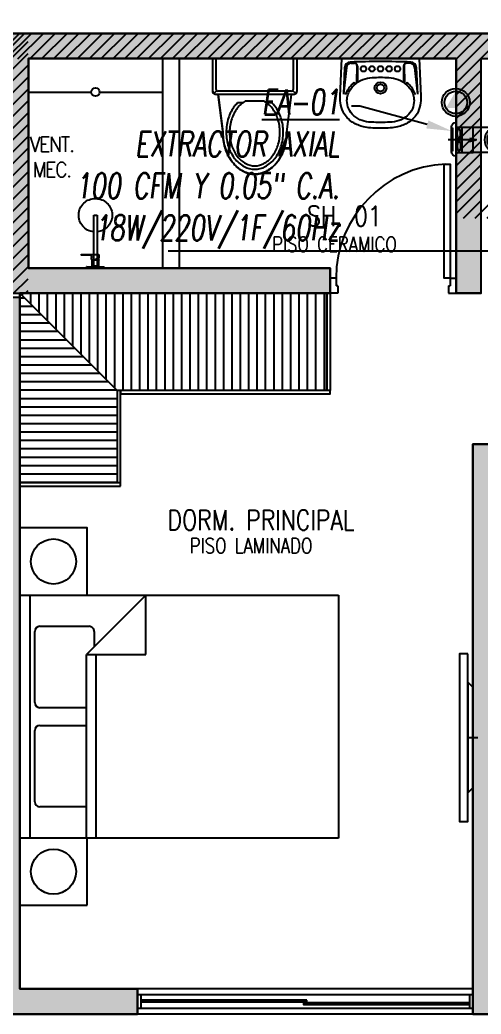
# Model space of a CAD drawing. Header units: millimetres. Extents: x -3 to 53, y -269 to 39.
# Drawn here: x 27.15 to 29.9, y -163.54 to -157.61 of the extents above; entities that cross this region are included whole.
import ezdxf
from ezdxf import colors
from ezdxf.entities.mleader import LeaderData, LeaderLine
from ezdxf.enums import TextEntityAlignment as Align
from ezdxf.math import Vec2, Vec3

# ---------------------------------------------------------------- set-up
doc = ezdxf.new("R2010")
doc.units = ezdxf.units.MM
doc.header["$LTSCALE"] = 15
doc.linetypes.add('CENTER', pattern=[2, 1.25, -0.25, 0.25, -0.25])
doc.linetypes.add('HIDDEN2', pattern=[0.1875, 0.125, -0.0625])
doc.layers.get('0').update_dxf_attribs({"color": 250})
for name, color, linetype in [('A-CORTE', 250, 'CENTER'), ('A-EST HATCH', 250, 'Continuous'), ('A-EST PLACAS', 250, 'Continuous'), ('A-EST VIGAS', 250, 'HIDDEN2'), ('A-LINEAS', 250, 'Continuous'), ('A-MOBILIARIO', 250, 'Continuous'), ('A-MURO BAJO', 251, 'Continuous'), ('A-PROYECCIONES', 250, 'HIDDEN2'), ('A-SANITARIOS', 250, 'Continuous'), ('A-TEXTO-ACABADO PISO', 250, 'Continuous'), ('A-TEXTO-AMBIENTE', 252, 'Continuous'), ('A-TEXTO-INDICACIONES', 250, 'Continuous'), ('DLP_MOBILIARIO FIJO', 250, 'Continuous'), ('L-06_EQ-FIN-CONT', 141, 'Continuous'), ('L3 Equipos y Ductos', 160, 'Continuous'), ('L4 Linea mediana', 191, 'Continuous'), ('L6 Linea fina', 141, 'Continuous'), ('MURO CF 120', 250, 'Continuous'), ('MURO CF 60', 250, 'Continuous')]:
    doc.layers.add(name, color=color, linetype=linetype)
doc.layers.add('A-MUROS', color=252, linetype='Continuous', lineweight=30)
doc.styles.add('JNV ING', font='romans.shx', dxfattribs={"width": 0.7, "oblique": 8, "height": 0.15})
doc.styles.add('ROMANS', font='romans.shx', dxfattribs={"width": 0.8})
pattern_1 = [(45, (359.999406, -111.216353), (-0.035355339, 0.035355339), [])]

# ---------------------------------------------------------------- blocks, each defined once
blk = doc.blocks.new('FUTURE 150')
at = {"layer": 'L3 Equipos y Ductos'}
for p, q in [((-0.1294, 0.1486), (-0.1294, -0.0006)), ((-0.104, -0.026), (-0.104, 0.174)), ((-0.104, 0.152), (0, 0.152)), ((0, 0.152), (0, 0.002)), ((-0.104, 0.002), (0, 0.002))]:
    blk.add_line(p, q, dxfattribs=at)
for centre, start, end in [((-0.104, 0.1486), 90, 180), ((-0.104, -0.0006), 180, 270)]:
    blk.add_arc(centre, 0.0254, start, end, dxfattribs=at)
at = {"layer": 'L4 Linea mediana'}
for p, q in [((-0.1294, 0.1448), (-0.1239, 0.1448)), ((-0.1239, 0.0052), (-0.1239, 0.1448)), ((-0.066, 0.152), (-0.066, 0.002)), ((-0.1294, 0.0052), (-0.1239, 0.0052))]:
    blk.add_line(p, q, dxfattribs=at)
at = {"layer": 'L6 Linea fina'}
for p, q in [((0.0199, 0.077), (-0.1499, 0.077)), ((-0.0231, 0.0872), (0.0199, 0.077)), ((-0.0231, 0.0668), (0.0199, 0.077))]:
    blk.add_line(p, q, dxfattribs=at)
for points in [[(-0.0857, 0.077), (-0.0921, 0.0934), (-0.0951, 0.1284), (-0.0911, 0.1379), (-0.0857, 0.1402)], [(-0.0857, 0.077), (-0.0794, 0.0934), (-0.0764, 0.1284), (-0.0804, 0.1379), (-0.0857, 0.1402)], [(-0.0857, 0.077), (-0.0921, 0.0606), (-0.0951, 0.0256), (-0.0911, 0.0161), (-0.0857, 0.0138)], [(-0.0857, 0.077), (-0.0794, 0.0606), (-0.0764, 0.0256), (-0.0804, 0.0161), (-0.0857, 0.0138)]]:
    blk.add_spline(points, degree=3, dxfattribs=at)
blk = doc.blocks.new('Trampa de humo')
at = {"layer": 'L3 Equipos y Ductos'}
blk.add_lwpolyline([(0.155, 0.15), (0.013, 0.15), (0.013, 0), (0.155, 0)], dxfattribs=at)
for radius in [0.075, 0.06]:
    blk.add_circle((0.155, 0.075), radius, dxfattribs=at)
blk = doc.blocks.new('FUTURE150 con trampa')
blk.add_blockref('Trampa de humo', (0.0927, 0.0279))
at = {"layer": 'L-06_EQ-FIN-CONT'}
blk.add_blockref('FUTURE 150', (0.1057, 0.0259), dxfattribs=at)
blk = doc.blocks.new('PTO ELECT')
at = {"layer": 'L4 Linea mediana', "ltscale": 1.5}
blk.add_circle((-0.6859, 0.0891), 0.0833, dxfattribs=at)
at = {"layer": 'L6 Linea fina', "ltscale": 1.5}
blk.add_circle((-0.6859, 0.0891), 0.0671, dxfattribs=at)
blk.add_solid([(-0.6278, 0.0555), (-0.744, 0.0555), (-0.6278, 0.0555), (-0.6859, 0.1562)], dxfattribs=at)
blk = doc.blocks.new('EST.P11')
at = {"layer": 'A-EST HATCH'}
h = blk.add_hatch(color=256, dxfattribs=at)
h.dxf.hatch_style = 1
h.paths.add_polyline_path([(27.6, 4.725), (37, 4.725), (37, 4.875), (33.45, 4.875), (33.45, 6.275), (33.25, 6.275), (33.25, 4.875), (30.35, 4.875), (30.35, 6.275), (30.2, 6.275), (30.2, 4.875), (27.8, 4.875), (27.8, 6.125), (29.45, 6.125), (29.45, 6.275), (27.175, 6.275), (27.175, 6.125), (27.6, 6.125)])
h.paths.add_polyline_path([(29, 1.975), (29, 2.125), (27.2, 2.125), (27.2, 3.375), (29.75, 3.375), (29.75, 1.975), (29.9, 1.975), (29.9, 3.375), (33.25, 3.375), (33.25, 1.975), (33.45, 1.975), (33.45, 3.375), (37, 3.375), (37, 3.525), (27, 3.525), (27, 1.975)])
h = blk.add_hatch(color=256, dxfattribs=at)
h.dxf.hatch_style = 1
h.paths.add_polyline_path([(27, 1.95), (27, -1.775), (23.35, -1.775), (23.35, 0.875), (25.7, 0.875), (25.7, 1.425), (26, 1.425), (26, 1.575), (25.55, 1.575), (25.55, 1.025), (23.35, 1.025), (23.35, 3.525), (23.2, 3.525), (23.2, -1.925), (27, -1.925), (27, -2.325), (27.85, -2.325), (27.85, -2.175), (27.15, -2.175), (27.15, 1.95)])
h.paths.add_polyline_path([(26, 3.525), (24.15, 3.525), (24.15, 3.375), (26, 3.375)], flags=17)
h = blk.add_hatch(color=256, dxfattribs=at)
h.dxf.hatch_style = 1
h.paths.add_polyline_path([(31.6, 0.925), (30, 0.925), (30, -2.175), (31.2, -2.175), (31.2, -2.325), (29.85, -2.325), (29.85, 1.075), (31.6, 1.075)])
h.paths.add_polyline_path([(32.4, -2.325), (32.55, -2.325), (32.55, 1.075), (32.4, 1.075)])
h.paths.add_polyline_path([(34.95, -2.175), (34.95, 0.925), (33.35, 0.925), (33.35, 1.075), (35.1, 1.075), (35.1, -2.325), (33.75, -2.325), (33.75, -2.175)])
at = {"layer": 'A-EST PLACAS'}
for points in [[(27, 1.95), (27, -1.775), (23.35, -1.775), (23.35, 0.875), (25.7, 0.875), (25.7, 1.425), (26, 1.425), (26, 1.575), (25.55, 1.575), (25.55, 1.025), (23.35, 1.025), (23.35, 3.525), (23.2, 3.525), (23.2, -1.925), (27, -1.925), (27, -2.325), (27.85, -2.325), (27.85, -2.175), (27.15, -2.175), (27.15, 1.95)], [(29, 1.975), (29, 2.125), (27.2, 2.125), (27.2, 3.375), (29.75, 3.375), (29.75, 1.975), (29.9, 1.975), (29.9, 3.375), (33.25, 3.375), (33.25, 1.975), (33.45, 1.975), (33.45, 3.375), (37, 3.375), (37, 3.525), (27, 3.525), (27, 1.975)], [(31.6, 0.925), (30, 0.925), (30, -2.175), (31.2, -2.175), (31.2, -2.325), (29.85, -2.325), (29.85, 1.075), (31.6, 1.075)]]:
    blk.add_lwpolyline(points, close=True, dxfattribs=at)
at = {"layer": 'A-EST VIGAS'}
blk.add_line((29.85, -2.325), (27.85, -2.325), dxfattribs=at)
blk = doc.blocks.new('ducha marsano')
at = {"linetype": 'HIDDEN2', "ltscale": 0.5, "extrusion": (-4.9425e-10, -7.91123e-10, -1)}
for p, q in [((-0.01, 0), (0.01, 0)), ((0.01, 0), (0.01, -0.3155)), ((-0.0155, -0.058), (-0.0157, -0.058)), ((-0.01, -0.3155), (-0.01, 0)), ((0.0225, -0.0515), (-0.0001, -0.0515)), ((0.0225, -0.0515), (0.0225, -0.0627)), ((-0.0205, -0.08), (-0.0205, -0.0601)), ((0.021, -0.0815), (-0.019, -0.0815)), ((0.025, -0.0815), (0.021, -0.0815)), ((0.0225, -0.0682), (0.0225, -0.077)), ((0.0225, -0.077), (0.025, -0.077)), ((0.025, -0.077), (0.0771, -0.077)), ((0.0771, -0.0815), (0.025, -0.0815)), ((0.0771, -0.077), (0.0816, -0.077)), ((0.0816, -0.0815), (0.0771, -0.0815)), ((0.0816, -0.077), (0.082, -0.077)), ((0.082, -0.0815), (0.0816, -0.0815)), ((0.082, -0.077), (0.084, -0.077)), ((0.084, -0.0815), (0.082, -0.0815)), ((0.0855, -0.0785), (0.0855, -0.08)), ((0.01, -0.3155), (-0.01, -0.3155))]:
    blk.add_line(p, q, dxfattribs=at)
for centre, radius, start, end in [((-0.0004, -0.0462), 0.02, 323.95812, 354.92979), ((0.0004, -0.0462), 0.02, 185.07021, 195.2705), ((0.019, -0.08), 0.0015, 270, 360), ((-0.084, -0.0785), 0.0015, 90, 180), ((-0.084, -0.08), 0.0015, 180, 270), ((0, -0.3155), 0.1, 95.73917, 84.26083)]:
    blk.add_arc(centre, radius, start, end, dxfattribs=at)
at = {"linetype": 'HIDDEN2', "ltscale": 0.5, "extrusion": (-4.94252e-10, -7.91124e-10, -1)}
blk.add_ellipse((0, -0.0515), major_axis=(-0.0225, -0.0095), ratio=0.001448, start_param=0.425436, end_param=1.567366, dxfattribs=at)
at = {"linetype": 'HIDDEN2', "ltscale": 0.5}
for points, degree in [([(-0.0305, 0), (0, 0), (0.0305, 0)], 2), ([(0.0305, 0), (0.0415, 0), (0.0525, 0)], 2), ([(0.0525, 0), (0.0525, -0.0038), (0.0525, -0.0075)], 2), ([(-0.0525, 0), (-0.0525, -0.0038), (-0.0525, -0.0075)], 2), ([(-0.0525, 0), (-0.0415, 0), (-0.0305, 0)], 2), ([(-0.0525, -0.0075), (-0.0525, -0.0075), (-0.0525, -0.0075)], 2), ([(0.0305, -0.008), (0, -0.008), (-0.0305, -0.008)], 2), ([(-0.0215, -0.008), (-0.0215, -0.0093), (-0.0215, -0.0105)], 2), ([(-0.021, -0.011), (-0.007, -0.011), (0.007, -0.011), (0.021, -0.011)], 3), ([(-0.02, -0.011), (-0.02, -0.0294), (-0.02, -0.0477)], 2), ([(-0.0197, -0.048), (0, -0.048), (0.0197, -0.048)], 2), ([(0.02, -0.011), (0.02, -0.0294), (0.02, -0.0477)], 2), ([(0.0215, -0.008), (0.0215, -0.0093), (0.0215, -0.0105)], 2)]:
    blk.add_open_spline(points, degree=degree, dxfattribs=at)
for points, weights in [([(-0.0525, -0.0075), (-0.0525, -0.0075), (-0.0525, -0.0075)], [1, 0.990847086912, 0.982266230892]), ([(-0.052, -0.008), (-0.0525, -0.008), (-0.0525, -0.0075)], [1, 0.707106781193, 1]), ([(-0.0215, -0.0105), (-0.0215, -0.011), (-0.021, -0.011)], [1, 0.70710678154, 1]), ([(-0.02, -0.0477), (-0.02, -0.048), (-0.0197, -0.048)], [1, 0.707106780138, 1]), ([(0.02, -0.0477), (0.02, -0.048), (0.0197, -0.048)], [1, 0.707106779703, 1]), ([(0.0211, -0.011), (0.0211, -0.011), (0.021, -0.011)], [1, 0.992411795776, 1]), ([(0.052, -0.008), (0.0521, -0.008), (0.0521, -0.008)], [1, 0.992411795771, 1])]:
    blk.add_rational_spline(points, weights, degree=2, dxfattribs=at)
for points, knots in [([(-0.0305, -0.008), (-0.0332, -0.008), (-0.0374, -0.008), (-0.0424, -0.008), (-0.0458, -0.008), (-0.0486, -0.008), (-0.0512, -0.008), (-0.052, -0.008), (-0.052, -0.008)], [0, 0, 0, 0, 8.104572, 12.495263, 16.885954, 21.276645, 25.667336, 33.771908, 33.771908, 33.771908, 33.771908]), ([(0.052, -0.008), (0.052, -0.008), (0.0512, -0.008), (0.0486, -0.008), (0.0458, -0.008), (0.0424, -0.008), (0.0374, -0.008), (0.0332, -0.008), (0.0305, -0.008)], [0, 0, 0, 0, 8.104572, 12.495263, 16.885954, 21.276645, 25.667336, 33.771908, 33.771908, 33.771908, 33.771908]), ([(0.0225, -0.0682), (0.0225, -0.0682), (0.0225, -0.0682), (0.0225, -0.0679), (0.0224, -0.0677), (0.0224, -0.0672), (0.0224, -0.0669), (0.0223, -0.0662), (0.0223, -0.0658), (0.0223, -0.0652), (0.0223, -0.0648), (0.0224, -0.0641), (0.0224, -0.0638), (0.0224, -0.0633), (0.0225, -0.0631), (0.0225, -0.0628), (0.0225, -0.0627), (0.0225, -0.0627)], [0.4148436, 0.4148436, 0.4148436, 0.4148436, 0.5185541, 0.5185541, 0.6222645, 0.6222645, 0.7259759, 0.7259759, 0.8296873, 0.8296873, 0.9333987, 0.9333987, 1.03711, 1.03711, 1.1408205, 1.1408205, 1.2445309, 1.2445309, 1.2445309, 1.2445309])]:
    blk.add_open_spline(points, degree=3, knots=knots, dxfattribs=at)
for points, weights, degree, knots in [([(0.0211, -0.011), (0.0211, -0.011), (0.0211, -0.011), (0.0211, -0.011), (0.0214, -0.0109), (0.0215, -0.0107), (0.0215, -0.0105)], [0.918641037743, 0.918640949346, 0.918640860949, 0.918640772552, 0.789223156395, 0.789223156395, 0.918640772552], 3, [0.1238988, 0.1238988, 0.1238988, 0.1238988, 0.1238993, 0.1238993, 0.1238993, 0.78603, 0.78603, 0.78603, 0.78603]), ([(0.0521, -0.008), (0.0521, -0.008), (0.0521, -0.008), (0.0525, -0.0079), (0.0525, -0.0075)], [0.918641037749, 0.918640905153, 0.918640772558, 0.724517853988, 0.918640772558], 2, [0.1238988, 0.1238988, 0.1238988, 0.1238993, 0.1238993, 0.7860311, 0.7860311, 0.7860311])]:
    blk.add_rational_spline(points, weights, degree=degree, knots=knots, dxfattribs=at)
blk = doc.blocks.new('A$C4BFA03A9')
for points in [[(0.06, -0.5), (0.11, -0.5), (0.11, 0.5), (0.06, 0.5)], [(0.03, -0.3), (0.06, -0.33), (0.06, 0.33), (0.03, 0.3)]]:
    blk.add_lwpolyline(points, close=True)
at = {"layer": 'A-PROYECCIONES', "ltscale": 0.15}
blk.add_line((0.06, 0), (0, 0), dxfattribs=at)
blk = doc.blocks.new('CAMA 2PLAZAS C_VELADOR')
for p, q in [((-1.8499, 0), (-0.3999, 0)), ((-1.8499, -0.06), (-1.8499, 0)), ((-0.3999, 0), (-0.3999, -0.06))]:
    blk.add_line(p, q)
at = {"linetype": 'Continuous'}
for p, q in [((-1.8499, -0.06), (-0.3999, -0.06)), ((-1.8499, -1.9), (-1.8499, -0.06)), ((-1.6633, -0.3958), (-1.6633, -0.1184)), ((-1.6327, -0.0878), (-1.2086, -0.0878)), ((-1.1779, -0.1184), (-1.1779, -0.3958)), ((-1.0719, -0.3958), (-1.0719, -0.1184)), ((-1.0413, -0.0878), (-0.6172, -0.0878)), ((-0.5866, -0.1184), (-0.5866, -0.4118)), ((-0.3999, -0.06), (-0.3999, -1.9)), ((-1.8499, -0.396), (-0.7546, -0.396)), ((-0.3999, -0.7507), (-0.7546, -0.396)), ((-0.7546, -0.396), (-0.7546, -0.7507)), ((-0.7546, -0.452), (-1.8499, -0.452)), ((-0.6172, -0.4424), (-0.7082, -0.4424)), ((-0.7546, -0.7507), (-0.3999, -0.7507)), ((-0.3999, -1.9), (-1.8499, -1.9))]:
    blk.add_line(p, q, dxfattribs=at)
for points in [[(-2.2499, -0.4), (-1.8499, -0.4), (-1.8499, 0), (-2.2499, 0)], [(-0.4, -0.4), (0, -0.4), (0, 0), (-0.4, 0)]]:
    blk.add_lwpolyline(points, close=True)
for centre in [(-2.0499, -0.2), (-0.2, -0.2)]:
    blk.add_circle(centre, 0.1344)
for centre, start, end in [((-1.6327, -0.1184), 90, 180), ((-1.2086, -0.1184), 0, 90), ((-1.0413, -0.1184), 90, 180), ((-0.6172, -0.1184), 0, 90), ((-0.6172, -0.4118), 270, 0)]:
    blk.add_arc(centre, 0.0306, start, end, dxfattribs=at)
blk = doc.blocks.new('*U142')
for p, q in [((0.01, 0.705), (0.01, 0.75)), ((0.1, 0.715), (0.055, 0.715)), ((0.055, 0.705), (0.055, 0.715)), ((0.1, 0.715), (0.1, 0.75)), ((0.055, 0.705), (0.01, 0.705)), ((0.055, 0.045), (0.01, 0.045)), ((0.01, 0.045), (0.01, 0)), ((0.055, 0.045), (0.055, 0.035)), ((0.1, 0.035), (0.055, 0.035)), ((0.1, 0.035), (0.1, 0))]:
    blk.add_line(p, q)
blk.add_lwpolyline([(0.78, 0.07), (0.78, 0.035), (0.1, 0.035), (0.1, 0.07)], close=True)
at = {"linetype": 'HIDDEN2'}
blk.add_arc((0.0996, 0.0341), 0.6809, 2.23015, 89.96723, dxfattribs=at)
blk = doc.blocks.new('SIFON JET_PLANTA')
at = {"extrusion": (-2.64698e-23, 6.61744e-24, -1)}
for p, q in [((-0.2142, 0.2356, 0), (-0.2129, 0.239, 0)), ((-0.2129, 0.239, 0), (-0.211, 0.2419, 0)), ((-0.211, 0.2419, 0), (-0.2091, 0.2441, 0)), ((-0.2091, 0.2441, 0), (-0.2077, 0.2455, 0)), ((-0.2077, 0.2455, 0), (-0.2055, 0.247, 0)), ((-0.2055, 0.247, 0), (-0.2007, 0.2492, 0)), ((-0.2007, 0.2492, 0), (-0.195, 0.25, 0)), ((-0.195, 0.25, 0), (-0.195, 0.25, 0)), ((-0.195, 0.25, 0), (-0.1605, 0.25, 0)), ((-0.1605, 0.25, 0), (-0.0975, 0.25, 0)), ((-0.0975, 0.25, 0), (-0.0323, 0.25, 0)), ((-0.0323, 0.25, 0), (0, 0.25, 0)), ((0, 0.25, 0), (0, -0.25, 0)), ((-0.5346, 0.176, 0), (-0.5265, 0.1784, 0)), ((-0.5265, 0.1784, 0), (-0.5216, 0.1797, 0)), ((-0.5216, 0.1797, 0), (-0.5148, 0.1813, 0)), ((-0.5148, 0.1813, 0), (-0.5079, 0.1829, 0)), ((-0.5079, 0.1829, 0), (-0.5016, 0.1842, 0)), ((-0.5016, 0.1842, 0), (-0.4865, 0.1867, 0)), ((-0.4865, 0.1867, 0), (-0.4763, 0.188, 0)), ((-0.4763, 0.188, 0), (-0.4726, 0.1884, 0)), ((-0.4726, 0.1884, 0), (-0.4636, 0.1892, 0)), ((-0.4636, 0.1892, 0), (-0.4549, 0.1897, 0)), ((-0.4549, 0.1897, 0), (-0.449, 0.1899, 0)), ((-0.449, 0.1899, 0), (-0.44, 0.19, 0)), ((-0.44, 0.19, 0), (-0.4322, 0.191, 0)), ((-0.4322, 0.191, 0), (-0.215, 0.2181, 0)), ((-0.215, 0.2278, 0), (-0.2149, 0.2323, 0)), ((-0.215, 0.2234, 0), (-0.215, 0.2278, 0)), ((-0.215, 0.2181, 0), (-0.215, 0.2234, 0)), ((-0.2149, 0.2323, 0), (-0.2142, 0.2356, 0)), ((-0.6386, 0.1152, 0), (-0.6326, 0.121, 0)), ((-0.6326, 0.121, 0), (-0.6299, 0.1235, 0)), ((-0.6299, 0.1235, 0), (-0.6251, 0.1276, 0)), ((-0.6251, 0.1276, 0), (-0.6206, 0.1314, 0)), ((-0.6206, 0.1314, 0), (-0.6168, 0.1344, 0)), ((-0.6168, 0.1344, 0), (-0.6106, 0.1389, 0)), ((-0.6106, 0.1389, 0), (-0.6061, 0.142, 0)), ((-0.6061, 0.142, 0), (-0.6, 0.1461, 0)), ((-0.6, 0.1461, 0), (-0.5963, 0.1484, 0)), ((-0.5963, 0.1484, 0), (-0.5908, 0.1517, 0)), ((-0.5908, 0.1517, 0), (-0.5862, 0.1543, 0)), ((-0.5862, 0.1543, 0), (-0.5794, 0.158, 0)), ((-0.5794, 0.158, 0), (-0.5693, 0.1629, 0)), ((-0.5693, 0.1629, 0), (-0.5517, 0.1703, 0)), ((-0.5517, 0.1703, 0), (-0.5465, 0.1722, 0)), ((-0.5465, 0.1722, 0), (-0.5385, 0.1749, 0)), ((-0.5385, 0.1749, 0), (-0.5346, 0.176, 0)), ((-0.6779, 0.0582, 0), (-0.6745, 0.0655, 0)), ((-0.6745, 0.0655, 0), (-0.6722, 0.0699, 0)), ((-0.6745, 0.0655, 0), (-0.6745, 0.0655, 0)), ((-0.6722, 0.0699, 0), (-0.6705, 0.0728, 0)), ((-0.6705, 0.0728, 0), (-0.669, 0.0755, 0)), ((-0.669, 0.0755, 0), (-0.6672, 0.0785, 0)), ((-0.6672, 0.0785, 0), (-0.665, 0.082, 0)), ((-0.665, 0.082, 0), (-0.6634, 0.0845, 0)), ((-0.6634, 0.0845, 0), (-0.6611, 0.088, 0)), ((-0.6611, 0.088, 0), (-0.657, 0.0936, 0)), ((-0.657, 0.0936, 0), (-0.6534, 0.0984, 0)), ((-0.657, 0.0936, 0), (-0.657, 0.0936, 0)), ((-0.6534, 0.0984, 0), (-0.6503, 0.1023, 0)), ((-0.6534, 0.0984, 0), (-0.6534, 0.0984, 0)), ((-0.6503, 0.1023, 0), (-0.6453, 0.108, 0)), ((-0.6453, 0.108, 0), (-0.6386, 0.1152, 0)), ((-0.69, 0, 0), (-0.6899, 0.0044, 0)), ((-0.6899, 0.0044, 0), (-0.6897, 0.0096, 0)), ((-0.6897, 0.0096, 0), (-0.6893, 0.014, 0)), ((-0.6893, 0.014, 0), (-0.6887, 0.0194, 0)), ((-0.6887, 0.0194, 0), (-0.6881, 0.0236, 0)), ((-0.6881, 0.0236, 0), (-0.6872, 0.0284, 0)), ((-0.6881, 0.0236, 0), (-0.6881, 0.0236, 0)), ((-0.6872, 0.0284, 0), (-0.6867, 0.031, 0)), ((-0.6867, 0.031, 0), (-0.6855, 0.0361, 0)), ((-0.6855, 0.0361, 0), (-0.6838, 0.0421, 0)), ((-0.6855, 0.0361, 0), (-0.6855, 0.0361, 0)), ((-0.6838, 0.0421, 0), (-0.6819, 0.048, 0)), ((-0.6838, 0.0421, 0), (-0.6838, 0.0421, 0)), ((-0.6819, 0.048, 0), (-0.6804, 0.0521, 0)), ((-0.6804, 0.0521, 0), (-0.6793, 0.0547, 0)), ((-0.6793, 0.0547, 0), (-0.6779, 0.0582, 0)), ((-0.6899, -0.0065, 0), (-0.69, 0, 0)), ((-0.6896, -0.0111, 0), (-0.6899, -0.0065, 0)), ((-0.6891, -0.0164, 0), (-0.6896, -0.0111, 0)), ((-0.6881, -0.0232, 0), (-0.6891, -0.0164, 0)), ((-0.6876, -0.0264, 0), (-0.6881, -0.0232, 0)), ((-0.687, -0.0296, 0), (-0.6876, -0.0264, 0)), ((-0.6864, -0.0321, 0), (-0.687, -0.0296, 0)), ((-0.6855, -0.0361, 0), (-0.6864, -0.0321, 0)), ((-0.6838, -0.0419, 0), (-0.6855, -0.0361, 0)), ((-0.6827, -0.0457, 0), (-0.6838, -0.0419, 0)), ((-0.6814, -0.0492, 0), (-0.6827, -0.0457, 0)), ((-0.6803, -0.0522, 0), (-0.6814, -0.0492, 0)), ((-0.6792, -0.0551, 0), (-0.6803, -0.0522, 0)), ((-0.6779, -0.0581, 0), (-0.6792, -0.0551, 0)), ((-0.677, -0.0602, 0), (-0.6779, -0.0581, 0)), ((-0.6751, -0.0642, 0), (-0.677, -0.0602, 0)), ((-0.6722, -0.0699, 0), (-0.6751, -0.0642, 0)), ((-0.6706, -0.0727, 0), (-0.6722, -0.0699, 0)), ((-0.6679, -0.0774, 0), (-0.6706, -0.0727, 0)), ((-0.6646, -0.0826, 0), (-0.6679, -0.0774, 0)), ((-0.6623, -0.0862, 0), (-0.6646, -0.0826, 0)), ((-0.6599, -0.0897, 0), (-0.6623, -0.0862, 0)), ((-0.6554, -0.0958, 0), (-0.6599, -0.0897, 0)), ((-0.6494, -0.1032, 0), (-0.6554, -0.0958, 0)), ((-0.6458, -0.1074, 0), (-0.6494, -0.1032, 0)), ((-0.64, -0.1137, 0), (-0.6458, -0.1074, 0)), ((-0.6379, -0.1158, 0), (-0.64, -0.1137, 0)), ((-0.6347, -0.119, 0), (-0.6379, -0.1158, 0)), ((-0.6335, -0.1201, 0), (-0.6347, -0.119, 0)), ((-0.6347, -0.119, 0), (-0.6347, -0.119, 0)), ((-0.6318, -0.1217, 0), (-0.6335, -0.1201, 0)), ((-0.6305, -0.123, 0), (-0.6318, -0.1217, 0)), ((-0.6318, -0.1217, 0), (-0.6318, -0.1217, 0)), ((-0.6288, -0.1244, 0), (-0.6305, -0.123, 0)), ((-0.6276, -0.1255, 0), (-0.6288, -0.1244, 0)), ((-0.6262, -0.1268, 0), (-0.6276, -0.1255, 0)), ((-0.6245, -0.1281, 0), (-0.6262, -0.1268, 0)), ((-0.6235, -0.1291, 0), (-0.6245, -0.1281, 0)), ((-0.6245, -0.1281, 0), (-0.6245, -0.1281, 0)), ((-0.6223, -0.13, 0), (-0.6235, -0.1291, 0)), ((-0.6215, -0.1307, 0), (-0.6223, -0.13, 0)), ((-0.6204, -0.1315, 0), (-0.6215, -0.1307, 0)), ((-0.6193, -0.1324, 0), (-0.6204, -0.1315, 0)), ((-0.6179, -0.1335, 0), (-0.6193, -0.1324, 0)), ((-0.6168, -0.1344, 0), (-0.6179, -0.1335, 0)), ((-0.6153, -0.1355, 0), (-0.6168, -0.1344, 0)), ((-0.6142, -0.1363, 0), (-0.6153, -0.1355, 0)), ((-0.612, -0.1379, 0), (-0.6142, -0.1363, 0)), ((-0.6086, -0.1403, 0), (-0.612, -0.1379, 0)), ((-0.607, -0.1415, 0), (-0.6086, -0.1403, 0)), ((-0.6058, -0.1422, 0), (-0.607, -0.1415, 0)), ((-0.6039, -0.1435, 0), (-0.6058, -0.1422, 0)), ((-0.602, -0.1448, 0), (-0.6039, -0.1435, 0)), ((-0.6004, -0.1458, 0), (-0.602, -0.1448, 0)), ((-0.5987, -0.1469, 0), (-0.6004, -0.1458, 0)), ((-0.5964, -0.1483, 0), (-0.5987, -0.1469, 0)), ((-0.595, -0.1492, 0), (-0.5964, -0.1483, 0)), ((-0.5936, -0.15, 0), (-0.595, -0.1492, 0)), ((-0.5918, -0.1511, 0), (-0.5936, -0.15, 0)), ((-0.5896, -0.1524, 0), (-0.5918, -0.1511, 0)), ((-0.5871, -0.1538, 0), (-0.5896, -0.1524, 0)), ((-0.5833, -0.1559, 0), (-0.5871, -0.1538, 0)), ((-0.5781, -0.1587, 0), (-0.5833, -0.1559, 0)), ((-0.5759, -0.1598, 0), (-0.5781, -0.1587, 0)), ((-0.5738, -0.1608, 0), (-0.5759, -0.1598, 0)), ((-0.5702, -0.1625, 0), (-0.5738, -0.1608, 0)), ((-0.5675, -0.1637, 0), (-0.5702, -0.1625, 0)), ((-0.5659, -0.1645, 0), (-0.5675, -0.1637, 0)), ((-0.5644, -0.1652, 0), (-0.5659, -0.1645, 0)), ((-0.5614, -0.1664, 0), (-0.5644, -0.1652, 0)), ((-0.5598, -0.1671, 0), (-0.5614, -0.1664, 0)), ((-0.5568, -0.1683, 0), (-0.5598, -0.1671, 0)), ((-0.5543, -0.1693, 0), (-0.5568, -0.1683, 0)), ((-0.551, -0.1706, 0), (-0.5543, -0.1693, 0)), ((-0.5491, -0.1713, 0), (-0.551, -0.1706, 0)), ((-0.5465, -0.1722, 0), (-0.5491, -0.1713, 0)), ((-0.5449, -0.1728, 0), (-0.5465, -0.1722, 0)), ((-0.5428, -0.1735, 0), (-0.5449, -0.1728, 0)), ((-0.5412, -0.174, 0), (-0.5428, -0.1735, 0)), ((-0.5385, -0.1749, 0), (-0.5412, -0.174, 0)), ((-0.5352, -0.1759, 0), (-0.5385, -0.1749, 0)), ((-0.5385, -0.1749, 0), (-0.5385, -0.1749, 0)), ((-0.5321, -0.1768, 0), (-0.5352, -0.1759, 0)), ((-0.5296, -0.1775, 0), (-0.5321, -0.1768, 0)), ((-0.5267, -0.1783, 0), (-0.5296, -0.1775, 0)), ((-0.5238, -0.1791, 0), (-0.5267, -0.1783, 0)), ((-0.5267, -0.1783, 0), (-0.5267, -0.1783, 0)), ((-0.5217, -0.1796, 0), (-0.5238, -0.1791, 0)), ((-0.5177, -0.1807, 0), (-0.5217, -0.1796, 0)), ((-0.5151, -0.1813, 0), (-0.5177, -0.1807, 0)), ((-0.5118, -0.1821, 0), (-0.5151, -0.1813, 0)), ((-0.5094, -0.1826, 0), (-0.5118, -0.1821, 0)), ((-0.5066, -0.1832, 0), (-0.5094, -0.1826, 0)), ((-0.5022, -0.184, 0), (-0.5066, -0.1832, 0)), ((-0.4974, -0.1849, 0), (-0.5022, -0.184, 0)), ((-0.495, -0.1854, 0), (-0.4974, -0.1849, 0)), ((-0.4974, -0.1849, 0), (-0.4974, -0.1849, 0)), ((-0.4936, -0.1856, 0), (-0.495, -0.1854, 0)), ((-0.4916, -0.1859, 0), (-0.4936, -0.1856, 0)), ((-0.4884, -0.1864, 0), (-0.4916, -0.1859, 0)), ((-0.4862, -0.1867, 0), (-0.4884, -0.1864, 0)), ((-0.4824, -0.1872, 0), (-0.4862, -0.1867, 0)), ((-0.4812, -0.1874, 0), (-0.4824, -0.1872, 0)), ((-0.4785, -0.1877, 0), (-0.4812, -0.1874, 0)), ((-0.4761, -0.188, 0), (-0.4785, -0.1877, 0)), ((-0.4735, -0.1883, 0), (-0.4761, -0.188, 0)), ((-0.4695, -0.1887, 0), (-0.4735, -0.1883, 0)), ((-0.4651, -0.189, 0), (-0.4695, -0.1887, 0)), ((-0.4639, -0.1891, 0), (-0.4651, -0.189, 0)), ((-0.4651, -0.189, 0), (-0.4651, -0.189, 0)), ((-0.4619, -0.1893, 0), (-0.4639, -0.1891, 0)), ((-0.4592, -0.1894, 0), (-0.4619, -0.1893, 0)), ((-0.4568, -0.1896, 0), (-0.4592, -0.1894, 0)), ((-0.455, -0.1897, 0), (-0.4568, -0.1896, 0)), ((-0.4518, -0.1898, 0), (-0.455, -0.1897, 0)), ((-0.449, -0.1899, 0), (-0.4518, -0.1898, 0)), ((-0.4467, -0.1899, 0), (-0.449, -0.1899, 0)), ((-0.4428, -0.19, 0), (-0.4467, -0.1899, 0)), ((-0.44, -0.19, 0), (-0.4428, -0.19, 0)), ((-0.215, -0.2181, 0), (-0.44, -0.19, 0)), ((-0.215, -0.227, 0), (-0.215, -0.2181, 0)), ((-0.215, -0.23, 0), (-0.215, -0.227, 0)), ((-0.2147, -0.2335, 0), (-0.215, -0.23, 0)), ((-0.2138, -0.2369, 0), (-0.2147, -0.2335, 0)), ((-0.2126, -0.2395, 0), (-0.2138, -0.2369, 0)), ((-0.2138, -0.2369, 0), (-0.2138, -0.2369, 0)), ((-0.2108, -0.2423, 0), (-0.2126, -0.2395, 0)), ((-0.2126, -0.2395, 0), (-0.2126, -0.2395, 0)), ((-0.2091, -0.2441, 0), (-0.2108, -0.2423, 0)), ((-0.2108, -0.2423, 0), (-0.2108, -0.2423, 0)), ((-0.2108, -0.2423, 0), (-0.2108, -0.2423, 0)), ((-0.209, -0.244, 0), (-0.2091, -0.2441, 0)), ((-0.2067, -0.2462, 0), (-0.209, -0.244, 0)), ((-0.209, -0.244, 0), (-0.209, -0.244, 0)), ((-0.2029, -0.2484, 0), (-0.2067, -0.2462, 0)), ((-0.2067, -0.2462, 0), (-0.2067, -0.2462, 0)), ((-0.1995, -0.2495, 0), (-0.2029, -0.2484, 0)), ((-0.2029, -0.2484, 0), (-0.2029, -0.2484, 0)), ((-0.195, -0.25, 0), (-0.1995, -0.2495, 0)), ((0, -0.25, 0), (-0.195, -0.25, 0))]:
    blk.add_line(p, q, dxfattribs=at)
for p, q in [((-0.2091, 0.2441, 0), (-0.1921, 0.2271, 0)), ((-0.195, 0.25, 0), (0, 0.25, 0)), ((0, 0.25, 0), (0, -0.25, 0)), ((-0.215, 0.2181, 0), (-0.44, 0.19, 0)), ((-0.215, -0.23, 0), (-0.215, 0.23, 0)), ((-0.195, -0.22, 0), (-0.195, 0.22, 0)), ((-0.185, 0.23, 0), (0, 0.23, 0)), ((-0.265, 0.0718, 0), (-0.265, 0.1028, 0)), ((-0.255, -0.0562, 0), (-0.255, 0.0562, 0)), ((-0.265, -0.1028, 0), (-0.265, -0.0718, 0)), ((-0.215, -0.2181, 0), (-0.44, -0.19, 0)), ((-0.2091, -0.2441, 0), (-0.1921, -0.2271, 0)), ((0, -0.23, 0), (-0.185, -0.23, 0)), ((0, -0.25, 0), (-0.195, -0.25, 0))]:
    blk.add_line(p, q)
at = {"elevation": 0}
for points in [[(-0.265, 0.1028, 0.0362), (-0.2844, 0.1202, 0.08725), (-0.3535, 0.1565, 0.077598), (-0.44, 0.17, 0.077598), (-0.5265, 0.1565, 0.08725), (-0.5956, 0.1202, 0.105601), (-0.6443, 0.0627, 0.12364), (-0.66, 0, 0.12364), (-0.6443, -0.0627, 0.105601), (-0.5956, -0.1202, 0.08725), (-0.5265, -0.1565, 0.077598), (-0.44, -0.17, 0.077598)], [(-0.255, 0.0562, 0.100268), (-0.2967, 0.1044, 0.08725), (-0.3596, 0.1374, 0.077598), (-0.44, 0.15, 0.077598), (-0.5204, 0.1374, 0.08725), (-0.5833, 0.1044, 0.105601), (-0.6266, 0.0532, 0.12364), (-0.64, 0, 0.12364), (-0.6266, -0.0532, 0.105601), (-0.5833, -0.1044, 0.08725), (-0.5204, -0.1374, 0.077598), (-0.44, -0.15, 0.077598)], [(-0.44, -0.15, 0.077598), (-0.3596, -0.1374, 0.08725), (-0.2967, -0.1044, 0.100268), (-0.255, -0.0562, 0.12364)], [(-0.44, -0.17, 0.077598), (-0.3535, -0.1565, 0.08725), (-0.2844, -0.1202, 0.0362), (-0.265, -0.1028, 0.12364)]]:
    blk.add_lwpolyline(points, format="xyb", dxfattribs=at)
for centre, radius, start, end in [((-0.195, 0.23, 0), 0.02, 90, 180), ((-0.44, -0.1379, 0), 0.3279, 90, 107.47412), ((-0.185, 0.22, 0), 0.01, 90, 180), ((-0.4939, -0.0273, 0), 0.203, 127.23483, 151.40883), ((-0.4613, -0.0702, 0), 0.257, 107.47412, 127.23483), ((-0.544, 0, 0), 0.146, 151.40883, 180), ((-0.544, 0, 0), 0.146, 180, 208.59117), ((-0.4939, 0.0273, 0), 0.203, 208.59117, 232.76517), ((-0.4613, 0.0702, 0), 0.257, 232.76517, 252.52588), ((-0.44, 0.1379, 0), 0.3279, 252.52588, 270), ((-0.195, -0.23, 0), 0.02, 180, 270), ((-0.185, -0.22, 0), 0.01, 180, 270)]:
    blk.add_arc(centre, radius, start, end)
blk = doc.blocks.new('BOWL-ITALGRIF_VARADERO_01')
for p, q in [((-0.2032, -0.1971), (-0.2208, -0.038)), ((0.2032, -0.1971), (0.2208, -0.038)), ((-0.1404, -0.2077), (-0.1424, -0.1083)), ((-0.1375, -0.205), (-0.1375, -0.1117)), ((0.1375, -0.205), (0.1375, -0.1117)), ((0.1404, -0.2077), (0.1424, -0.1083)), ((-0.1753, -0.222), (-0.1544, -0.222)), ((0.1753, -0.222), (0.1544, -0.222))]:
    blk.add_line(p, q)
for points in [[(-0.0917, 0.1589, -0.02989), (-0.0456, 0.1646, -0.007822), (0.0456, 0.1646, -0.02989), (0.0918, 0.1589, -0.091737), (0.1601, 0.1343, -0.112496), (0.2175, 0.0792, -0.147885), (0.2402, -0.0257), (0.23, -0.25), (-0.23, -0.25), (-0.2402, -0.0257, -0.147885), (-0.2175, 0.0792, -0.112496), (-0.1601, 0.1343, -0.091737)], [(-0.0496, -0.1363, -0.062677), (-0.1048, -0.1249, -0.110639), (-0.1576, -0.091, -0.120976), (-0.195, -0.0344, -0.061198), (-0.2, 0, -0.21707), (-0.1593, 0.092, -0.174983), (-0.0545, 0.1298, -0.010618), (0, 0.131, -0.010618), (0.0545, 0.1298, -0.174983), (0.1593, 0.092, -0.21707), (0.2, 0, -0.061198), (0.195, -0.0344, -0.120976), (0.1576, -0.091, -0.110639), (0.1048, -0.1249, -0.062677), (0.0496, -0.1363, -0.017583), (0, -0.138, -0.017583)]]:
    blk.add_lwpolyline(points, format="xyb", close=True)
for points in [[(-0.2216, -0.0381), (-0.2145, -0.1954, 0.390823), (-0.1807, -0.2288, 0.017524), (0.1807, -0.2288, 0.390823), (0.2145, -0.1954), (0.2216, -0.0381)], [(-0.2072, -0.035, 0.005), (-0.2064, -0.038, 0.121292), (-0.166, -0.0996, 0.007977), (-0.1624, -0.1031)], [(0.2072, -0.035, -0.005), (0.2064, -0.038, -0.121292), (0.166, -0.0996, -0.007977), (0.1624, -0.1031)]]:
    blk.add_lwpolyline(points, format="xyb")
for centre, radius in [((0, -0.075), 0.035), ((0, -0.075), 0.0215), ((-0.1015, -0.1885), 0.0165), ((-0.051, -0.1885), 0.0165), ((0, -0.1885), 0.0165), ((0.051, -0.1885), 0.0165), ((0.1015, -0.1885), 0.0165)]:
    blk.add_circle(centre, radius)
for centre, radius, start, end in [((-0.1583, -0.0987), 0.006, 226.64309, 46.64309), ((-0.1404, -0.1083), 0.002, 54.36186, 181.13739), ((-0.1355, -0.1117), 0.002, 56.71088, 180), ((0.1355, -0.1117), 0.002, 0, 123.28912), ((0.1404, -0.1083), 0.002, 358.86261, 125.63814), ((0.1583, -0.0987), 0.006, 133.35691, 313.35691), ((0.1048, -0.1249), 9.094947017729287e-16, 0, 217.6714), ((-0.1753, -0.194), 0.028, 186.31112, 270), ((-0.1545, -0.205), 0.017, 270, 0), ((-0.1544, -0.208), 0.014, 270, 1.13739), ((0.1545, -0.205), 0.017, 180, 270), ((0.1544, -0.208), 0.014, 178.86261, 270), ((0.1753, -0.194), 0.028, 270, 353.68888)]:
    blk.add_arc(centre, radius, start, end)
blk = doc.blocks.new('Cortes-Elev.')
at = {"layer": 'A-CORTE', "linetype": 'CENTER', "ltscale": 0.5}
blk.add_lwpolyline([(-1.966, 27.2284), (51.8601, 27.2284)], dxfattribs=at)

msp = doc.modelspace()

# ---------------------------------------------------------------- hatches: boundary and pattern name
at = {"layer": 'DLP_MOBILIARIO FIJO'}
h = msp.add_hatch(dxfattribs=at)
h.set_pattern_fill('_USER', color=256, scale=0.05, angle=360, pattern_type=0)
h.set_pattern_definition([(360, (9850.315686, 3094.533567), (1e-17, 0.05), [])])
h.paths.add_polyline_path([(27.15, -160.3693), (27.15, -159.2393), (27.73, -159.8193), (27.73, -160.3693)])
h = msp.add_hatch(dxfattribs=at)
h.set_pattern_fill('_USER', color=256, scale=0.05, angle=450, pattern_type=0)
h.set_pattern_definition([(90, (7236.014963, 2336.05553), (-0.05, 2e-17), [])])
h.paths.add_polyline_path([(27.15, -159.2393), (27.73, -159.8193), (29, -159.8193), (28.98, -159.8193), (28.98, -159.2393)])
at = {"layer": 'MURO CF 120'}
h = msp.add_hatch(dxfattribs=at)
h.set_pattern_fill('_USER', color=256, scale=0.05, angle=45, style=0, pattern_type=0)
h.set_pattern_definition([(45, (179.999406, -111.216353), (-0.035355339, 0.035355339), [])])
h.paths.add_polyline_path([(27.1994, -159.2414), (26.9994, -159.2414), (26.9994, -157.691), (27.1994, -157.6917)])
at = {"layer": 'MURO CF 60'}
h = msp.add_hatch(dxfattribs=at)
h.set_pattern_fill('_USER', color=256, scale=0.05, angle=45, pattern_type=0)
h.set_pattern_definition(pattern_1)
h.paths.add_polyline_path([(30.6994, -157.6914), (26.9994, -157.6914), (26.9994, -157.8414), (30.6994, -157.8414)])
h = msp.add_hatch(dxfattribs=at)
h.set_pattern_fill('_USER', color=256, scale=0.05, angle=45, pattern_type=0)
h.set_pattern_definition(pattern_1)
h.paths.add_polyline_path([(29.8994, -158.6914), (29.7494, -158.6914), (29.7494, -157.8414), (29.8994, -157.8414)])
h = msp.add_hatch(dxfattribs=at)
h.set_pattern_fill('_USER', color=256, scale=0.05, angle=45, pattern_type=0)
h.set_pattern_definition(pattern_1)
h.paths.add_polyline_path([(29.7494, -158.7914), (30.8494, -158.7914), (30.8494, -158.6914), (29.7494, -158.6914)])

# ---------------------------------------------------------------- linework, layer by layer
at = {"layer": 'A-LINEAS'}
for p, q in [((27.2, -158.0393), (27.575, -158.0393)), ((27.625, -158.0393), (28, -158.0393))]:
    msp.add_line(p, q, dxfattribs=at)
msp.add_circle((27.6, -158.0393), 0.025, dxfattribs=at)
at = {"layer": 'A-MURO BAJO'}
for p, q in [((28, -157.8393, 0), (28, -159.0893, 0)), ((28.1, -157.8393, 0), (28.1, -159.0893, 0)), ((29.85, -163.3893, 0), (27.85, -163.3893, 0)), ((29.85, -163.5393, 0), (27.85, -163.5393, 0))]:
    msp.add_line(p, q, dxfattribs=at)
at = {"layer": 'A-MUROS'}
for p, q in [((27, -157.6893), (37, -157.6893)), ((27.2, -157.8393), (29.75, -157.8393)), ((27.2, -159.0893), (27.2, -157.8393)), ((29.75, -159.2393), (29.75, -157.8393)), ((29, -159.0893), (27.2, -159.0893)), ((29, -159.2393), (29, -159.0893)), ((27.15, -159.2393), (27.15, -163.3893)), ((29, -159.2393), (27.15, -159.2393)), ((29.75, -159.2393), (29.9, -159.2393)), ((29.85, -160.1393), (31.6, -160.1393)), ((29.85, -163.5393), (29.85, -160.1393)), ((27.15, -163.3893), (27.85, -163.3893)), ((27.85, -163.3893), (27.85, -163.5393)), ((27.85, -163.5393), (27, -163.5393)), ((29.85, -163.5393), (31.2, -163.5393))]:
    msp.add_line(p, q, dxfattribs=at)
at = {"layer": 'DLP_MOBILIARIO FIJO', "elevation": 0}
for points in [[(27.15, -160.3693), (27.15, -159.2393), (27.73, -159.8193), (27.73, -160.3693)], [(29, -159.8193), (27.73, -159.8193), (27.15, -159.2393), (28.98, -159.2393), (28.98, -159.8193)], [(27.75, -160.3693), (27.75, -159.8193), (27.73, -159.8193), (27.73, -160.3693)], [(27.75, -159.8193), (27.75, -159.8393), (29, -159.8393), (29, -159.8193)], [(29.85, -163.5068), (27.85, -163.5068), (27.85, -163.4218), (29.85, -163.4218)], [(27.87, -163.4218), (27.87, -163.5068)], [(29.83, -163.4218), (29.83, -163.5068)], [(29.85, -163.5068), (29.85, -163.4218)], [(29.83, -163.4718), (28.84, -163.4718), (28.84, -163.4818), (29.83, -163.4818)]]:
    msp.add_lwpolyline(points, dxfattribs=at)
for points in [[(28.98, -159.2393), (29, -159.2393), (29, -159.8193), (28.98, -159.8193)], [(27.75, -160.3893), (27.75, -160.3693), (27.15, -160.3693), (27.15, -160.3893)], [(28.86, -163.4568), (27.87, -163.4568), (27.87, -163.4668), (28.86, -163.4668)]]:
    msp.add_lwpolyline(points, close=True, dxfattribs=at)

# ---------------------------------------------------------------- block references
at = {"layer": 'A-CORTE'}
msp.add_blockref('Cortes-Elev.', (0, -186.2143), dxfattribs=at)
at = {"layer": 'A-EST PLACAS'}
msp.add_blockref('EST.P11', (0, -161.2143), dxfattribs=at)
at = {"layer": 'A-MOBILIARIO'}
for name, p, rotation in [('*U142', (29.75, -159.2493, 0), 90.00000000000001), ('A$C4BFA03A9', (29.88, -161.8894, 0), 180)]:
    msp.add_blockref(name, p, dxfattribs=dict(at, rotation=rotation))
at = {"layer": 'A-MOBILIARIO', "extrusion": (-4.49068e-08, -3.60286e-08, -1), "xscale": -1, "zscale": -1, "rotation": 270}
msp.add_blockref('CAMA 2PLAZAS C_VELADOR', (-27.15, -160.6395, 0), dxfattribs=at)
at = {"layer": 'A-SANITARIOS', "extrusion": (-4.49068e-08, 3.60286e-08, -1), "xscale": -1, "zscale": -1, "rotation": 269.999998668777}
msp.add_blockref('SIFON JET_PLANTA', (-28.55, -157.8393, 0), dxfattribs=at)
at = {"layer": 'A-SANITARIOS', "rotation": 180}
msp.add_blockref('BOWL-ITALGRIF_VARADERO_01', (29.3, -158.0893, 0), dxfattribs=at)
at = {"layer": 'A-SANITARIOS', "extrusion": (4.9425e-10, 7.91123e-10, -1), "xscale": -1, "rotation": 179.9999992996422}
msp.add_blockref('ducha marsano', (-27.6, -159.0893, 0), dxfattribs=at)
at = {"layer": 'L6 Linea fina'}
msp.add_blockref('PTO ELECT', (30.4346, -158.1901), dxfattribs=at)
at = {"layer": 'L6 Linea fina', "xscale": -1, "rotation": 180}
msp.add_blockref('FUTURE150 con trampa', (29.7475, -158.2214), dxfattribs=at)

# ---------------------------------------------------------------- texts
at = {"layer": 'A-TEXTO-ACABADO PISO', "char_height": 0.09, "attachment_point": 2, "rotation": 359.99998, "style": 'ROMANS'}
for s, insert in [('PISO CERAMICO', (29.0253, -158.9019)), ('PISO LAMINADO', (28.5282, -160.7001))]:
    msp.add_mtext_dynamic_manual_height_columns(s, width=1.20225, gutter_width=12.5, heights=[0], dxfattribs=dict(at, insert=insert))
at = {"layer": 'A-TEXTO-AMBIENTE', "style": 'ROMANS', "width": 0.8}
for s, p in [('SH. 01', (29.0842, -158.8391)), ('DORM. PRINCIPAL', (28.5873, -160.6523))]:
    msp.add_text(s, height=0.12, dxfattribs=at).set_placement(p, align=Align.CENTER)
at = {"layer": 'A-TEXTO-INDICACIONES', "insert": (27.3418, -158.4267), "char_height": 0.09, "width": 0.4157, "attachment_point": 5, "style": 'ROMANS'}
msp.add_mtext('\\pxsm1,qc,t16;{\\W0.9;\\T0.9;VENT. MEC.}', dxfattribs=at)

# ---------------------------------------------------------------- leaders
at = {"layer": 'L6 Linea fina'}
ml = msp.add_multileader_mtext('Standard', dxfattribs=at)
ml.set_content('{\\LEA-01}\\PEXTRACTOR AXIAL\\P100 CFM Y 0.05" C.A.\\P18W/220V/1F/60Hz', color=12, style='JNV ING')
ml.set_leader_properties(color=256, linetype='ByLayer', lineweight=-1)
ml.build(insert=Vec2(0, 0))
ml.multileader.update_dxf_attribs({"dogleg_length": 0.05, "arrow_head_size": 0.15})
ctx = ml.context
ctx.base_point, ctx.char_height, ctx.arrow_head_size, ctx.landing_gap_size, ctx.plane_origin = Vec3(27.212, -158.1238), 0.15, 0.15, 0.07, Vec3(29.6191, -158.7263)
ctx.text_align_type = 2
notes = []
notes.append((ctx, [(0, (1, 1, 0), (29.176, -158.1238), (-1, 0), 0.05, [(0, [(29.7238, -158.2713)], 0, [])])]))
ctx.mtext.insert, ctx.mtext.alignment, ctx.mtext.flow_direction = Vec3(29.056, -158.0238), 3, 5
for ctx, leaders in notes:
    for number, flags, end, landing, length, lines in leaders:
        leader = LeaderData()
        leader.index, (leader.has_last_leader_line, leader.has_dogleg_vector, leader.attachment_direction) = number, flags
        leader.last_leader_point, leader.dogleg_vector, leader.dogleg_length = Vec3(end), Vec3(landing), length
        for number, points, colour, breaks in lines:
            line = LeaderLine()
            line.index, line.vertices, line.color, line.breaks = number, Vec3.list(points), colors.encode_raw_color(colour), breaks
            leader.lines.append(line)
        ctx.leaders.append(leader)

doc.saveas('drawing.dxf')
